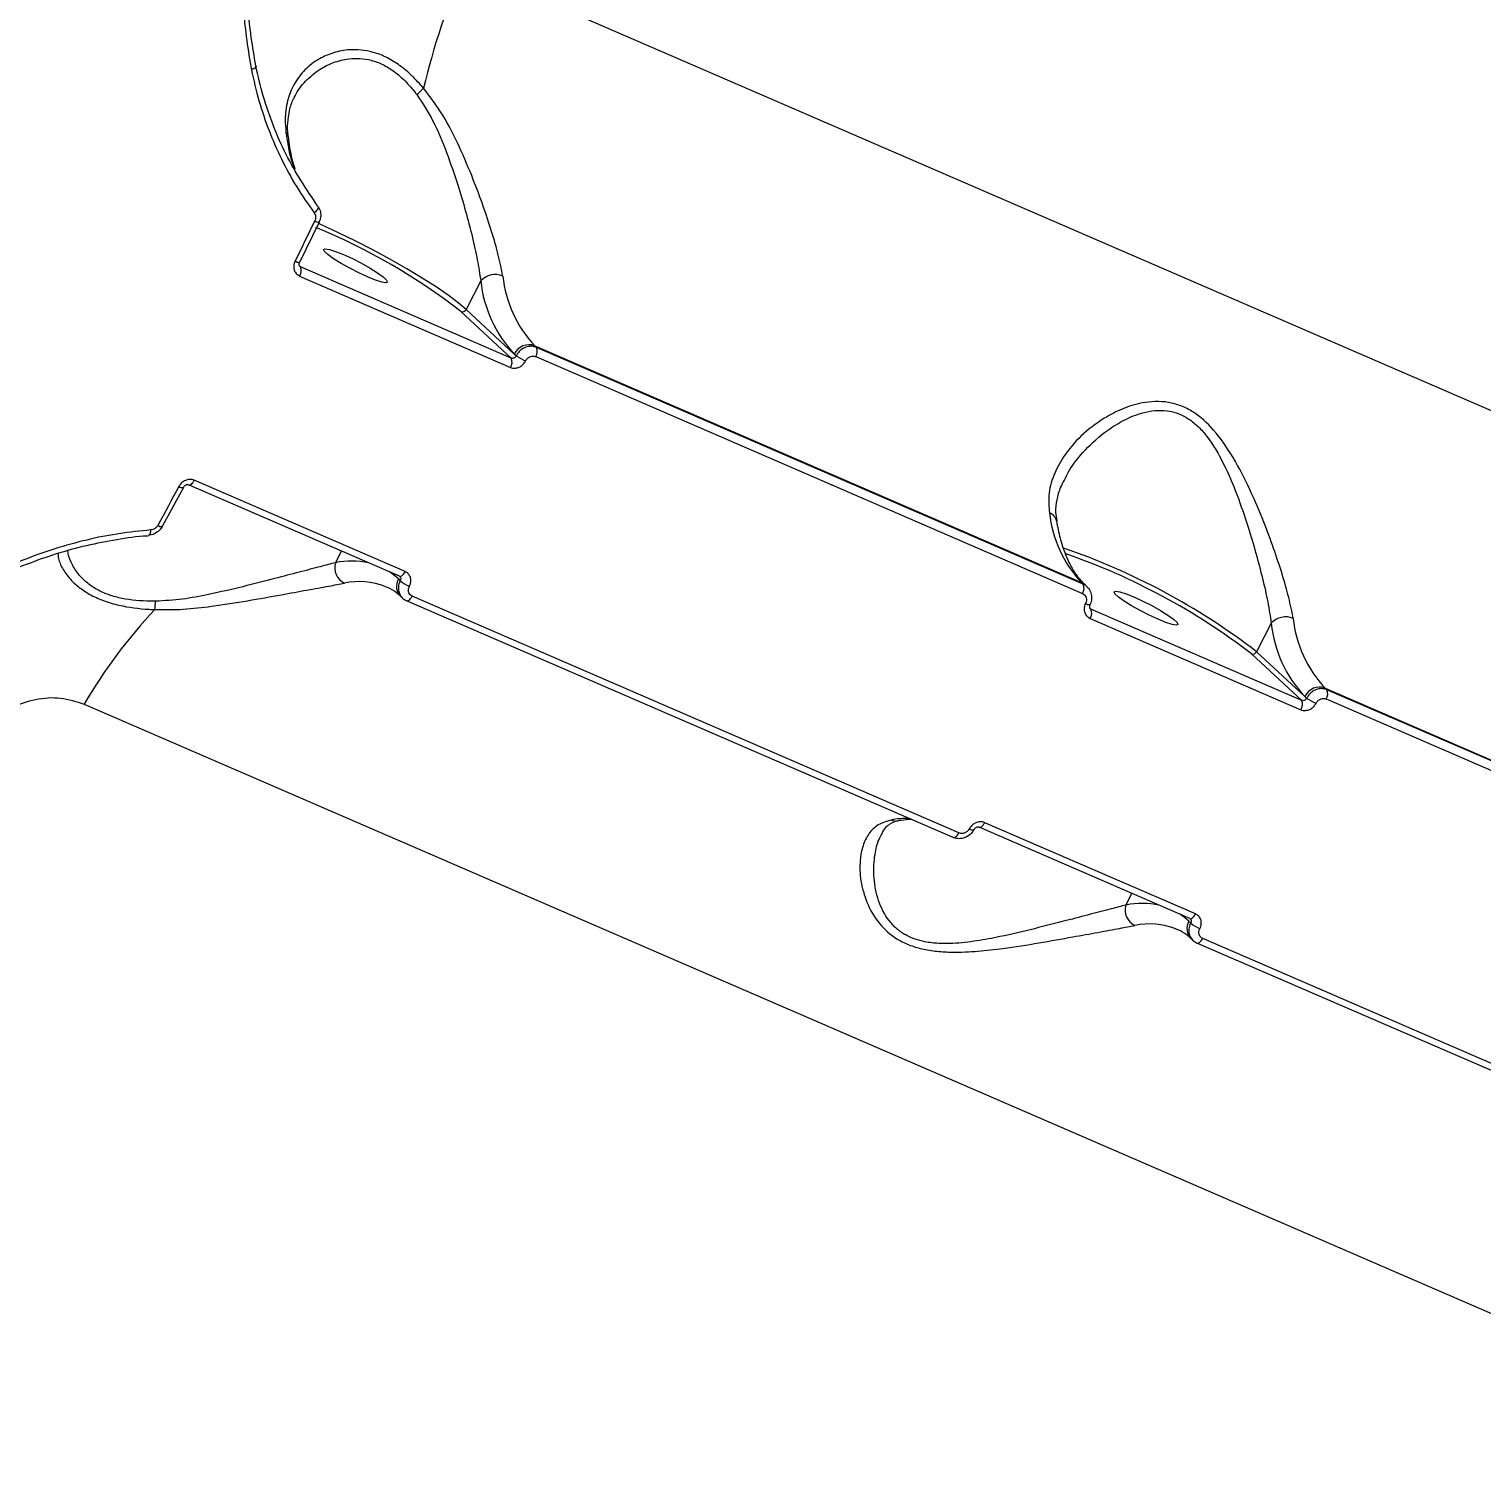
# Model space of a CAD drawing. Header units: millimetres. Extents: x -6901 to 7060, y -7557 to 6158.
# Drawn here: x 2912.8 to 3094.8, y -3449 to -3269.2 of the extents above; entities that cross this region are included whole.
import ezdxf

# ---------------------------------------------------------------- set-up
doc = ezdxf.new("R2010")
doc.units = ezdxf.units.MM
for name, color, linetype in [('DIKOM_ОБЪЕКТ', 7, 'Continuous'), ('DIKOM_РАЗМЕР_ЗОНА', 7, 'Continuous'), ('DIKOM_РАЗМЕР_ОБЪЕКТА', 7, 'Continuous')]:
    doc.layers.add(name, color=color, linetype=linetype)
doc.styles.add('style1', font='arial.ttf', dxfattribs={"width": 0.8})
doc.dimstyles.new('1-50', dxfattribs={"dimtxt": 300, "dimasz": 200, "dimexe": 100, "dimexo": 0, "dimgap": 100, "dimtad": 1, "dimtxsty": 'style1', "dimcen": 200, "dimclrd": 7, "dimclre": 7, "dimclrt": 7, "dimadec": 1, "dimazin": 2, "dimtfac": 1, "dimtmove": 0, "dimatfit": 2, "dimfxl": 0, "dimlwd": 25, "dimlwe": 18, "dimarcsym": 0})

# ---------------------------------------------------------------- blocks, each defined once
blk = doc.blocks.new('*D1')
at = {"layer": 'Defpoints', "color": 0, "transparency": 16777216}
for p in [(-4076.66, -462.32), (4983.51, -3127.59), (4983.51, -6854.07)]:
    blk.add_point(p, dxfattribs=at)
at = {"layer": 'DIKOM_РАЗМЕР_ОБЪЕКТА', "color": 7, "lineweight": 18, "transparency": 16777216}
for p, q in [((-4076.66, -462.32), (-4076.66, -6954.07)), ((4983.51, -3127.59), (4983.51, -6954.07))]:
    blk.add_line(p, q, dxfattribs=at)
at = {"layer": 'DIKOM_РАЗМЕР_ОБЪЕКТА', "color": 7, "lineweight": 25, "transparency": 16777216}
blk.add_line((-3876.66, -6854.07), (4783.51, -6854.07), dxfattribs=at)
at = {"layer": 'DIKOM_РАЗМЕР_ОБЪЕКТА', "color": 7, "transparency": 16777216}
for points in [[(-3876.66, -6820.74), (-3876.66, -6887.4), (-4076.66, -6854.07)], [(4783.51, -6820.74), (4783.51, -6887.4), (4983.51, -6854.07)]]:
    blk.add_solid(points, dxfattribs=at)
at = {"layer": 'DIKOM_РАЗМЕР_ОБЪЕКТА', "color": 7, "transparency": 16777216, "insert": (453.43, -6600.9), "char_height": 300, "attachment_point": 5, "style": 'style1'}
blk.add_mtext('9050', dxfattribs=at)
blk = doc.blocks.new('*D2')
at = {"layer": 'Defpoints', "color": 0, "transparency": 16777216}
for p in [(-1102.73, 4151.17), (-5819.23, -4492.42), (4721.24, -4492.42)]:
    blk.add_point(p, dxfattribs=at)
at = {"layer": 'DIKOM_РАЗМЕР_ОБЪЕКТА', "color": 7, "lineweight": 18, "transparency": 16777216}
for p, q in [((-1102.73, 4151.17), (-5919.23, 4151.17)), ((4721.24, -4492.42), (-5919.23, -4492.42))]:
    blk.add_line(p, q, dxfattribs=at)
at = {"layer": 'DIKOM_РАЗМЕР_ОБЪЕКТА', "color": 7, "lineweight": 25, "transparency": 16777216}
blk.add_line((-5819.23, 3951.17), (-5819.23, -4292.42), dxfattribs=at)
at = {"layer": 'DIKOM_РАЗМЕР_ОБЪЕКТА', "color": 7, "transparency": 16777216}
for points in [[(-5852.56, 3951.17), (-5785.89, 3951.17), (-5819.23, 4151.17)], [(-5852.56, -4292.42), (-5785.89, -4292.42), (-5819.23, -4492.42)]]:
    blk.add_solid(points, dxfattribs=at)
at = {"layer": 'DIKOM_РАЗМЕР_ОБЪЕКТА', "color": 7, "transparency": 16777216, "insert": (-6072.4, -170.63), "char_height": 300, "attachment_point": 5, "rotation": 90, "style": 'style1'}
blk.add_mtext('8650', dxfattribs=at)
blk = doc.blocks.new('*D3')
at = {"layer": 'Defpoints', "color": 0, "transparency": 16777216}
for p in [(-1553.27, 6158.28), (-6450.85, -6312.94), (5659.92, -6312.94)]:
    blk.add_point(p, dxfattribs=at)
at = {"layer": 'DIKOM_РАЗМЕР_ЗОНА', "color": 7, "lineweight": 18, "transparency": 16777216}
for p, q in [((-1553.27, 6158.28), (-6550.85, 6158.28)), ((5659.92, -6312.94), (-6550.85, -6312.94))]:
    blk.add_line(p, q, dxfattribs=at)
at = {"layer": 'DIKOM_РАЗМЕР_ЗОНА', "color": 7, "lineweight": 25, "transparency": 16777216}
blk.add_line((-6450.85, 5958.28), (-6450.85, -6112.94), dxfattribs=at)
at = {"layer": 'DIKOM_РАЗМЕР_ЗОНА', "color": 7, "transparency": 16777216}
for points in [[(-6484.18, 5958.28), (-6417.52, 5958.28), (-6450.85, 6158.28)], [(-6484.18, -6112.94), (-6417.52, -6112.94), (-6450.85, -6312.94)]]:
    blk.add_solid(points, dxfattribs=at)
at = {"layer": 'DIKOM_РАЗМЕР_ЗОНА', "color": 7, "transparency": 16777216, "insert": (-6704.02, -77.33), "char_height": 300, "attachment_point": 5, "rotation": 90, "style": 'style1'}
blk.add_mtext('12500', dxfattribs=at)
blk = doc.blocks.new('*D4')
at = {"layer": 'Defpoints', "color": 0, "transparency": 16777216}
for p in [(-5588.2, -1083.32), (7059.54, -2218.88), (7059.54, -7457.08)]:
    blk.add_point(p, dxfattribs=at)
at = {"layer": 'DIKOM_РАЗМЕР_ЗОНА', "color": 7, "lineweight": 18, "transparency": 16777216}
for p, q in [((-5588.2, -1083.32), (-5588.2, -7557.08)), ((7059.54, -2218.88), (7059.54, -7557.08))]:
    blk.add_line(p, q, dxfattribs=at)
at = {"layer": 'DIKOM_РАЗМЕР_ЗОНА', "color": 7, "lineweight": 25, "transparency": 16777216}
blk.add_line((-5388.2, -7457.08), (6859.54, -7457.08), dxfattribs=at)
at = {"layer": 'DIKOM_РАЗМЕР_ЗОНА', "color": 7, "transparency": 16777216}
for points in [[(-5388.2, -7423.74), (-5388.2, -7490.41), (-5588.2, -7457.08)], [(6859.54, -7423.74), (6859.54, -7490.41), (7059.54, -7457.08)]]:
    blk.add_solid(points, dxfattribs=at)
at = {"layer": 'DIKOM_РАЗМЕР_ЗОНА', "color": 7, "transparency": 16777216, "insert": (735.67, -7203.9), "char_height": 300, "attachment_point": 5, "style": 'style1'}
blk.add_mtext('12650', dxfattribs=at)

msp = doc.modelspace()

# ---------------------------------------------------------------- linework, layer by layer
at = {"layer": 'DIKOM_ОБЪЕКТ', "color": 7, "linetype": 'Continuous', "lineweight": 15}
for p, q in [((3256.232, -3386.411), (2967.375, -3261.314)), ((2949.14, -3293.392), (2946.674, -3298.418)), ((2946.807, -3298.968), (2946.645, -3298.818)), ((2946.807, -3298.968), (2946.694, -3298.892)), ((2946.704, -3300.129), (2973.114, -3311.567)), ((2973.216, -3310.406), (2946.807, -3298.968)), ((2969.398, -3300.735), (2967.559, -3304.301)), ((2966.919, -3304.562), (2973.216, -3310.406)), ((2973.603, -3309.909), (2967.559, -3304.301)), ((2976.162, -3308.863), (3044.662, -3338.529)), ((2976.383, -3309.069), (2976.162, -3308.863)), ((3044.883, -3338.735), (2976.383, -3309.069)), ((2973.838, -3310.127), (2973.603, -3309.909)), ((2976.283, -3310.225), (3044.784, -3339.891)), ((2959.918, -3337.16), (2933.508, -3325.722)), ((2932.132, -3326.621), (2929.496, -3331.49)), ((2959.201, -3337.735), (2932.791, -3326.298)), ((2927.816, -3332.695), (2927.626, -3332.706)), ((2927.814, -3332.583), (2927.821, -3332.583)), ((2951.194, -3336.04), (2951.941, -3334.591)), ((2958.267, -3337.331), (2959.077, -3338.082)), ((2959.077, -3338.082), (2959.311, -3338.3)), ((2959.197, -3337.734), (2959.255, -3337.773)), ((3044.662, -3338.529), (3044.883, -3338.735)), ((2957.437, -3339.017), (2957.558, -3339.068)), ((2959.589, -3340.469), (2959.367, -3340.263)), ((3029.312, -3369.896), (2960.812, -3340.23)), ((3045.114, -3338.824), (3045.337, -3339.03)), ((2960.041, -3340.763), (2960.098, -3340.801)), ((3028.598, -3370.467), (2960.098, -3340.801)), ((3045.843, -3341.859), (3045.682, -3341.709)), ((3045.843, -3341.859), (3045.731, -3341.782)), ((3072.253, -3353.296), (3045.843, -3341.859)), ((3045.741, -3343.02), (3072.151, -3354.458)), ((3068.434, -3343.625), (3066.596, -3347.191)), ((3065.956, -3347.453), (3072.253, -3353.296)), ((3072.64, -3352.8), (3066.596, -3347.191)), ((3072.874, -3353.018), (3072.64, -3352.8)), ((3075.198, -3351.754), (3143.699, -3381.42)), ((3075.42, -3351.96), (3075.198, -3351.754)), ((3075.32, -3353.116), (3143.82, -3382.782)), ((3143.92, -3381.626), (3075.42, -3351.96)), ((2919.709, -3353.76), (3208.565, -3478.858)), ((3058.237, -3380.626), (3031.828, -3369.189)), ((3058.955, -3380.05), (3032.545, -3368.613)), ((3050.231, -3378.93), (3050.978, -3377.482)), ((3057.304, -3380.222), (3058.113, -3380.973)), ((3056.474, -3381.908), (3056.594, -3381.959)), ((3058.113, -3380.973), (3058.348, -3381.191)), ((3058.233, -3380.624), (3058.292, -3380.664)), ((3058.626, -3383.36), (3058.403, -3383.154)), ((3059.078, -3383.654), (3059.134, -3383.691)), ((3127.634, -3413.358), (3059.134, -3383.691)), ((3128.349, -3412.787), (3059.849, -3383.121))]:
    msp.add_line(p, q, dxfattribs=at)
at = {"layer": 'DIKOM_ОБЪЕКТ', "color": 7, "linetype": 'Continuous', "lineweight": 15, "flags": 128}
for points in [[(2941.206, -3273.774), (2941.251, -3273.826), (2941.26, -3273.887), (2941.235, -3273.953), (2941.175, -3274.023), (2941.083, -3274.094), (2940.963, -3274.163), (2940.818, -3274.229), (2940.653, -3274.288)], [(2945.246, -3282.667), (2945.242, -3282.634), (2945.241, -3282.632)], [(2948.955, -3291.335), (2949.003, -3291.401), (2949.02, -3291.488), (2949.007, -3291.593), (2948.963, -3291.71), (2948.892, -3291.836), (2948.795, -3291.967), (2948.675, -3292.097), (2948.537, -3292.222)], [(2948.6, -3293.22), (2948.292, -3293.85), (2947.985, -3294.48), (2947.677, -3295.11), (2947.368, -3295.739), (2947.059, -3296.368), (2946.75, -3296.996), (2946.44, -3297.625), (2946.13, -3298.253)], [(2967.559, -3304.301), (2966.581, -3303.468), (2965.321, -3302.523), (2963.806, -3301.485), (2962.071, -3300.379), (2960.155, -3299.228), (2958.099, -3298.06), (2955.951, -3296.898), (2953.758, -3295.771), (2951.569, -3294.702), (2949.433, -3293.716), (2949.083, -3293.56)], [(2952.203, -3297.441), (2953.311, -3297.951), (2954.451, -3298.533), (2955.532, -3299.141), (2956.465, -3299.724), (2957.176, -3300.236), (2957.606, -3300.635), (2957.721, -3300.889), (2957.511, -3300.977), (2956.994, -3300.893), (2956.211, -3300.642), (2955.226, -3300.246), (2954.118, -3299.736), (2952.978, -3299.154), (2951.898, -3298.546), (2950.964, -3297.963), (2950.254, -3297.451), (2949.823, -3297.052), (2949.709, -3296.798), (2949.918, -3296.709), (2950.435, -3296.794), (2951.218, -3297.045), (2952.203, -3297.441)], [(2932.786, -3326.296), (2932.807, -3326.304), (2932.893, -3326.313), (2932.991, -3326.288), (2933.095, -3326.23), (2933.203, -3326.14), (2933.311, -3326.023), (2933.414, -3325.882), (2933.508, -3325.722)], [(2931.569, -3326.493), (2931.241, -3327.103), (2930.912, -3327.714), (2930.582, -3328.324), (2930.253, -3328.934), (2929.923, -3329.542), (2929.592, -3330.151), (2929.262, -3330.76), (2928.93, -3331.368)], [(2927.821, -3332.583), (2927.832, -3332.581), (2927.887, -3332.552), (2927.938, -3332.487), (2927.982, -3332.39), (2928.017, -3332.264), (2928.042, -3332.114), (2928.056, -3331.944)], [(2959.077, -3338.082), (2958.267, -3337.415), (2957.946, -3337.192)], [(2959.201, -3337.735), (2959.217, -3337.741), (2959.303, -3337.751), (2959.4, -3337.726), (2959.505, -3337.668), (2959.613, -3337.578), (2959.72, -3337.46), (2959.823, -3337.319), (2959.918, -3337.16)], [(3045.114, -3338.824), (3044.966, -3338.703), (3044.662, -3338.529)], [(2960.098, -3340.801), (2960.113, -3340.807), (2960.199, -3340.816), (2960.296, -3340.792), (2960.4, -3340.734), (2960.508, -3340.645), (2960.615, -3340.529), (2960.717, -3340.389), (2960.812, -3340.23)], [(3051.24, -3340.332), (3052.347, -3340.842), (3053.488, -3341.424), (3054.568, -3342.031), (3055.502, -3342.614), (3056.212, -3343.127), (3056.642, -3343.526), (3056.757, -3343.78), (3056.548, -3343.868), (3056.031, -3343.784), (3055.248, -3343.533), (3054.263, -3343.137), (3053.155, -3342.627), (3052.015, -3342.044), (3050.934, -3341.437), (3050.001, -3340.854), (3049.29, -3340.342), (3048.86, -3339.943), (3048.745, -3339.688), (3048.955, -3339.6), (3049.472, -3339.685), (3050.255, -3339.935), (3051.24, -3340.332)], [(3031.823, -3369.186), (3031.843, -3369.195), (3031.93, -3369.204), (3032.027, -3369.179), (3032.132, -3369.121), (3032.24, -3369.031), (3032.347, -3368.914), (3032.45, -3368.773), (3032.545, -3368.613)], [(3028.598, -3370.467), (3028.613, -3370.473), (3028.699, -3370.482), (3028.796, -3370.458), (3028.9, -3370.4), (3029.008, -3370.311), (3029.115, -3370.195), (3029.218, -3370.055), (3029.312, -3369.896)], [(3058.113, -3380.973), (3057.304, -3380.305), (3056.983, -3380.083)], [(3058.237, -3380.626), (3058.253, -3380.632), (3058.34, -3380.642), (3058.437, -3380.616), (3058.542, -3380.558), (3058.65, -3380.469), (3058.757, -3380.351), (3058.86, -3380.21), (3058.955, -3380.05)], [(3059.134, -3383.691), (3059.15, -3383.697), (3059.236, -3383.707), (3059.333, -3383.682), (3059.437, -3383.625), (3059.544, -3383.536), (3059.651, -3383.419), (3059.754, -3383.279), (3059.849, -3383.121)]]:
    msp.add_lwpolyline(points, dxfattribs=at)
at = {"layer": 'DIKOM_ОБЪЕКТ', "color": 7, "linetype": 'Continuous', "lineweight": 15}
for centre, radius, start, end in [((3046.599, -3296.467), 86.673, 156.07192, 166.74855), ((2956.32, -3271.157), 8.037, 309.08368, 317.3744), ((2944.135, -3282.805), 1.119, 8.87192, 40.54797), ((2949.242, -3292.137), 1.26, 239.32175, 265.33209), ((2918.521, -3367.155), 79.122, 52.28769, 67.53878), ((2946.719, -3297.293), 1.126, 238.47455, 267.70893), ((2945.74, -3299.459), 1.175, 325.19942, 24.70503), ((2971.216, -3302.419), 2.479, 67.70635, 137.18764), ((2987.175, -3298.528), 15.103, 186.07068, 223.17903), ((2985.168, -3299.058), 15.859, 186.07031, 223.17774), ((2967.096, -3304.08), 0.513, 249.90398, 334.57244), ((2975.456, -3310.79), 2.052, 69.90011, 154.56903), ((2975.32, -3309.559), 1.17, 325.34511, 24.77761), ((2972.149, -3310.897), 1.175, 325.20458, 24.70777), ((2977.592, -3304.573), 6.703, 235.94296, 247.403), ((2932.007, -3325.871), 0.76, 234.8599, 279.45339), ((3055.679, -3328.193), 15.107, 186.07443, 223.17409), ((3040.185, -3331.075), 1.367, 12.28395, 69.81255), ((2929.353, -3330.777), 0.726, 234.36001, 281.34501), ((3014.785, -3414.699), 85.098, 52.49429, 71.11957), ((3015.567, -3413.167), 82.81, 52.51918, 70.93378), ((2953.279, -3336.663), 2.176, 163.35324, 243.62224), ((2953.202, -3345.67), 9.838, 77.33498, 101.77955), ((2954.21, -3347.226), 8.82, 68.53956, 102.42786), ((2960.664, -3338.981), 1.824, 150.48323, 224.67405), ((2962.003, -3335.201), 4.105, 229.03323, 247.85045), ((3043.82, -3339.225), 1.171, 325.35894, 24.76379), ((2977.293, -3387.545), 66.764, 136.88471, 149.59981), ((2916.79, -3340.233), 11.886, 351.86783, 356.92981), ((3045.762, -3340.169), 1.141, 238.60389, 267.42405), ((3044.776, -3342.35), 1.175, 325.2042, 24.69442), ((3070.253, -3345.31), 2.479, 67.70192, 137.19206), ((3084.206, -3341.947), 15.861, 186.07326, 223.17603), ((3086.215, -3341.418), 15.107, 186.07503, 223.17468), ((3066.132, -3346.971), 0.513, 249.90222, 334.58169), ((3074.493, -3353.681), 2.052, 69.89803, 154.57299), ((3076.629, -3347.464), 6.703, 235.94296, 247.403), ((3074.357, -3352.45), 1.17, 325.34511, 24.77761), ((3071.185, -3353.787), 1.175, 325.22253, 24.68776), ((3022.792, -3378.191), 10.108, 88.23278, 101.295), ((3021.438, -3366.865), 1.546, 246.11752, 280.28355), ((3031.046, -3368.758), 0.764, 234.87832, 279.22654), ((3052.315, -3379.554), 2.176, 163.34998, 243.63162), ((3052.239, -3388.561), 9.838, 77.33496, 101.77957), ((3053.246, -3390.121), 8.824, 68.54363, 102.4185), ((3059.7, -3381.871), 1.824, 150.48323, 224.67405), ((3061.04, -3378.089), 4.107, 229.03837, 247.84532)]:
    msp.add_arc(centre, radius, start, end, dxfattribs=at)
for points, knots in [([(2939.801, -3259.445), (2939.683, -3261.939), (2939.445, -3266.985), (2940.247, -3271.835), (2940.653, -3274.288)], [0, 0, 0, 0, 0.4941812, 1, 1, 1, 1]), ([(2941.206, -3273.774), (2940.813, -3271.43), (2940.018, -3266.686), (2940.243, -3261.747), (2940.357, -3259.249)], [0, 0, 0, 0, 0.4941659, 1, 1, 1, 1]), ([(2962.234, -3276.599), (2961.767, -3276.078), (2960.834, -3275.036), (2959.286, -3273.725), (2957.634, -3272.71), (2955.48, -3271.867), (2953.157, -3271.661), (2950.917, -3272.094), (2948.991, -3272.937), (2947.292, -3274.252), (2945.939, -3276.043), (2945.114, -3278.144), (2944.829, -3280.191), (2944.943, -3281.557), (2944.986, -3282.077)], [0, 0, 0, 0, 0.0610589, 0.1220441, 0.1836214, 0.2451882, 0.3548555, 0.4369237, 0.5190994, 0.6228179, 0.7265948, 0.8310909, 0.9355794, 1, 1, 1, 1]), ([(2946.021, -3277.832), (2946.059, -3277.736), (2946.372, -3276.937), (2947.427, -3275.673), (2949.047, -3274.261), (2950.919, -3273.323), (2953.046, -3272.781), (2955.205, -3272.88), (2957.134, -3273.586), (2958.15, -3274.204), (2959.154, -3274.964), (2960.151, -3275.865), (2960.972, -3276.881), (2961.387, -3277.395)], [0, 0, 0, 0, 0.0192747, 0.160356, 0.305144, 0.4153654, 0.5284153, 0.6745921, 0.748951, 0.8259903, 0.8370756, 0.9174209, 1, 1, 1, 1]), ([(2940.653, -3274.288), (2940.951, -3275.586), (2941.545, -3278.183), (2942.825, -3281.915), (2944.399, -3285.526), (2946.275, -3288.998), (2947.783, -3291.147), (2948.537, -3292.222)], [0, 0, 0, 0, 0.1978384, 0.3955006, 0.5931675, 0.7965913, 1, 1, 1, 1]), ([(2948.955, -3291.335), (2947.56, -3289.252), (2945.446, -3286.096), (2943.388, -3281.344), (2942.094, -3277.626), (2941.499, -3275.046), (2941.206, -3273.774)], [0, 0, 0, 0, 0.3951693, 0.5986715, 0.8021617, 1, 1, 1, 1]), ([(2972.157, -3300.126), (2971.989, -3299.273), (2971.653, -3297.567), (2970.783, -3294.564), (2969.73, -3291.377), (2968.399, -3287.815), (2966.762, -3283.961), (2964.786, -3279.985), (2963.065, -3277.702), (2962.234, -3276.599)], [0, 0, 0, 0, 0.1316595, 0.2634938, 0.3951429, 0.5268764, 0.6882937, 0.8495356, 1, 1, 1, 1]), ([(2946.019, -3277.806), (2945.981, -3277.866), (2945.682, -3278.337), (2945.372, -3279.373), (2945.156, -3280.876), (2945.135, -3281.988), (2945.247, -3282.598), (2945.259, -3282.665)], [0, 0, 0, 0, 0.0468801, 0.3694889, 0.6874999, 0.9655496, 1, 1, 1, 1]), ([(2961.387, -3277.395), (2962.091, -3278.478), (2963.571, -3280.752), (2965.16, -3284.665), (2966.463, -3288.477), (2967.513, -3292.006), (2968.339, -3295.174), (2969.017, -3298.165), (2969.271, -3299.878), (2969.398, -3300.735)], [0, 0, 0, 0, 0.1463772, 0.3075804, 0.4690107, 0.6020999, 0.7351159, 0.8676425, 1, 1, 1, 1]), ([(2944.986, -3282.077), (2945.173, -3283.463), (2945.402, -3285.162), (2945.966, -3286.399), (2946.07, -3286.627)], [0, 0, 0, 0, 0.8151589, 1, 1, 1, 1]), ([(2945.268, -3282.631), (2945.324, -3283.108), (2945.468, -3284.322), (2945.769, -3285.694), (2946.05, -3286.493), (2946.135, -3286.734)], [0, 0, 0, 0, 0.3104508, 0.7918848, 1, 1, 1, 1]), ([(2948.537, -3292.222), (2948.59, -3292.311), (2948.694, -3292.489), (2948.723, -3292.815), (2948.671, -3293.064), (2948.612, -3293.193), (2948.6, -3293.22)], [0, 0, 0, 0, 0.3058152, 0.6116137, 0.9180763, 1, 1, 1, 1]), ([(2948.962, -3291.375), (2949.021, -3291.447), (2949.224, -3291.695), (2949.364, -3292.25), (2949.361, -3292.886), (2949.182, -3293.24), (2949.111, -3293.38)], [0, 0, 0, 0, 0.131544, 0.4536412, 0.7837828, 1, 1, 1, 1]), ([(2946.13, -3298.253), (2946.087, -3298.354), (2945.979, -3298.61), (2945.941, -3299.052), (2946.052, -3299.513), (2946.309, -3299.904), (2946.572, -3300.054), (2946.704, -3300.129)], [0, 0, 0, 0, 0.1417739, 0.3567233, 0.5713562, 0.7857535, 1, 1, 1, 1]), ([(2946.678, -3298.419), (2946.664, -3298.447), (2946.625, -3298.524), (2946.607, -3298.651), (2946.619, -3298.777), (2946.653, -3298.855), (2946.684, -3298.878), (2946.697, -3298.888)], [0, 0, 0, 0, 0.116216, 0.3184525, 0.5451242, 0.819754, 1, 1, 1, 1]), ([(2976.383, -3309.069), (2976.257, -3309.025), (2975.94, -3308.914), (2975.369, -3308.925), (2974.748, -3309.144), (2974.195, -3309.553), (2973.957, -3309.936), (2973.838, -3310.127)], [0, 0, 0, 0, 0.1407175, 0.3554343, 0.5702864, 0.7851782, 1, 1, 1, 1]), ([(2973.114, -3311.567), (2973.208, -3311.6), (2973.446, -3311.683), (2973.874, -3311.674), (2974.338, -3311.507), (2974.751, -3311.197), (2974.928, -3310.907), (2975.016, -3310.762)], [0, 0, 0, 0, 0.1406137, 0.355083, 0.5698245, 0.7848473, 1, 1, 1, 1]), ([(2973.838, -3310.127), (2973.81, -3310.177), (2973.754, -3310.276), (2973.62, -3310.382), (2973.468, -3310.44), (2973.327, -3310.444), (2973.248, -3310.417), (2973.216, -3310.406)], [0, 0, 0, 0, 0.2155344, 0.4305824, 0.6453301, 0.8594899, 1, 1, 1, 1]), ([(2975.016, -3310.762), (2975.075, -3310.666), (2975.193, -3310.472), (2975.467, -3310.266), (2975.777, -3310.154), (2976.062, -3310.147), (2976.22, -3310.203), (2976.283, -3310.225)], [0, 0, 0, 0, 0.2151465, 0.4301321, 0.645004, 0.8594804, 1, 1, 1, 1]), ([(3071.193, -3343.016), (3071.025, -3342.164), (3070.69, -3340.458), (3069.82, -3337.455), (3068.767, -3334.267), (3067.434, -3330.708), (3065.808, -3326.842), (3063.776, -3322.886), (3061.459, -3319.475), (3059.13, -3317.351), (3057.143, -3316.351), (3055.539, -3315.905), (3053.889, -3315.805), (3051.914, -3316.034), (3049.733, -3316.725), (3047.107, -3318.105), (3044.531, -3320.101), (3042.418, -3322.58), (3041.09, -3325.108), (3040.458, -3327.48), (3040.594, -3329.063), (3040.657, -3329.792)], [0, 0, 0, 0, 0.0554756, 0.1110257, 0.1664987, 0.2220067, 0.2900261, 0.3579639, 0.4226781, 0.477408, 0.5052487, 0.5330957, 0.5627112, 0.5923759, 0.6404313, 0.6885815, 0.7603283, 0.8320631, 0.8910003, 0.9498674, 1, 1, 1, 1]), ([(3042.523, -3325.713), (3042.692, -3325.352), (3043.32, -3324.007), (3045.103, -3321.845), (3047.499, -3319.672), (3049.986, -3318.121), (3052.003, -3317.29), (3053.844, -3316.939), (3055.621, -3316.947), (3057.091, -3317.417), (3058.375, -3318.195), (3059.344, -3318.994), (3060.892, -3320.766), (3062.554, -3323.638), (3064.191, -3327.531), (3065.492, -3331.342), (3066.546, -3334.888), (3067.369, -3338.04), (3068.051, -3341.043), (3068.305, -3342.757), (3068.434, -3343.625)], [0, 0, 0, 0, 0.0307549, 0.1148237, 0.2011044, 0.2563604, 0.3127415, 0.3455357, 0.3792114, 0.4274132, 0.4402539, 0.4703297, 0.5014049, 0.5756556, 0.6547545, 0.7360305, 0.8016008, 0.8683158, 0.9332409, 1, 1, 1, 1]), ([(2933.508, -3325.722), (2933.414, -3325.689), (2933.176, -3325.605), (2932.744, -3325.611), (2932.271, -3325.771), (2931.847, -3326.07), (2931.662, -3326.352), (2931.569, -3326.493)], [0, 0, 0, 0, 0.140645, 0.355083, 0.5698329, 0.784854, 1, 1, 1, 1]), ([(3042.496, -3325.699), (3042.337, -3325.996), (3041.9, -3326.814), (3041.539, -3328.166), (3041.361, -3329.557), (3041.5, -3330.432), (3041.557, -3330.79)], [0, 0, 0, 0, 0.176993, 0.4876621, 0.7898446, 1, 1, 1, 1]), ([(2932.786, -3326.301), (2932.762, -3326.291), (2932.716, -3326.27), (2932.579, -3326.276), (2932.437, -3326.324), (2932.304, -3326.408), (2932.196, -3326.513), (2932.154, -3326.589), (2932.135, -3326.623)], [0, 0, 0, 0, 0.2168455, 0.405688, 0.5692868, 0.720508, 0.8772108, 1, 1, 1, 1]), ([(3041.522, -3330.789), (3041.591, -3331.174), (3041.79, -3332.282), (3042.234, -3333.936), (3042.888, -3335.656), (3043.667, -3337.109), (3044.422, -3338.14), (3044.927, -3338.639), (3045.114, -3338.824)], [0, 0, 0, 0, 0.1035391, 0.2983105, 0.4928844, 0.6877532, 0.884329, 1, 1, 1, 1]), ([(2928.056, -3331.944), (2926.716, -3332.077), (2924.034, -3332.344), (2920.014, -3333.15), (2915.992, -3334.26), (2911.985, -3335.68), (2909.37, -3336.891), (2908.062, -3337.496)], [0, 0, 0, 0, 0.1976824, 0.3953868, 0.5930914, 0.7965448, 1, 1, 1, 1]), ([(2927.626, -3332.706), (2927.452, -3332.715), (2926.02, -3332.793), (2923.306, -3333.213), (2919.507, -3333.983), (2915.718, -3335.053), (2911.99, -3336.415), (2909.489, -3337.439), (2908.271, -3338.074), (2908.239, -3338.091)], [0, 0, 0, 0, 0.0266936, 0.2187398, 0.4120445, 0.6061776, 0.8006277, 0.9947003, 1, 1, 1, 1]), ([(2929.48, -3331.482), (2929.441, -3331.561), (2929.291, -3331.863), (2928.827, -3332.264), (2928.268, -3332.554), (2927.915, -3332.553), (2927.82, -3332.552)], [0, 0, 0, 0, 0.1274461, 0.4870117, 0.8619765, 1, 1, 1, 1]), ([(2928.93, -3331.368), (2928.868, -3331.461), (2928.743, -3331.648), (2928.459, -3331.845), (2928.219, -3331.927), (2928.084, -3331.941), (2928.056, -3331.944)], [0, 0, 0, 0, 0.3067094, 0.6132845, 0.9194868, 1, 1, 1, 1]), ([(2916.435, -3334.902), (2916.434, -3335.058), (2916.428, -3335.612), (2916.925, -3336.714), (2917.798, -3337.982), (2918.996, -3339.107), (2920.37, -3340.04), (2922.078, -3340.823), (2924.524, -3341.547), (2926.784, -3341.829), (2928.319, -3341.903), (2928.557, -3341.914)], [0, 0, 0, 0, 0.0569447, 0.2024292, 0.3477549, 0.4549135, 0.5619557, 0.670918, 0.7798709, 0.9659684, 1, 1, 1, 1]), ([(2928.659, -3340.869), (2928.435, -3340.869), (2927.001, -3340.869), (2924.955, -3340.692), (2922.771, -3340.099), (2921.701, -3339.618), (2920.71, -3339.048), (2919.812, -3338.386), (2918.756, -3337.26), (2918.027, -3335.967), (2917.64, -3334.998), (2917.654, -3334.564), (2917.654, -3334.558)], [0, 0, 0, 0, 0.0361598, 0.2315464, 0.3332581, 0.4389063, 0.4584394, 0.5698402, 0.6845956, 0.8389785, 0.9976455, 1, 1, 1, 1]), ([(2951.194, -3336.04), (2950.588, -3336.2), (2949.282, -3336.546), (2946.677, -3337.222), (2943.427, -3338.065), (2939.63, -3339.057), (2935.71, -3339.958), (2932.029, -3340.683), (2929.781, -3340.807), (2928.659, -3340.869)], [0, 0, 0, 0, 0.1227049, 0.2642661, 0.4059936, 0.5771219, 0.7482368, 0.874387, 1, 1, 1, 1]), ([(2959.311, -3338.3), (2959.251, -3338.433), (2959.1, -3338.767), (2959.042, -3339.342), (2959.168, -3339.952), (2959.413, -3340.259), (2959.533, -3340.409)], [0, 0, 0, 0, 0.1823905, 0.4586894, 0.7349117, 1, 1, 1, 1]), ([(2959.255, -3337.773), (2959.259, -3337.776), (2959.304, -3337.806), (2959.355, -3337.901), (2959.388, -3338.046), (2959.368, -3338.187), (2959.328, -3338.268), (2959.311, -3338.3)], [0, 0, 0, 0, 0.0258639, 0.2914311, 0.5573129, 0.8237822, 1, 1, 1, 1]), ([(2960.455, -3339.002), (2960.501, -3338.903), (2960.616, -3338.654), (2960.665, -3338.222), (2960.563, -3337.77), (2960.312, -3337.384), (2960.049, -3337.234), (2959.918, -3337.16)], [0, 0, 0, 0, 0.1418391, 0.3566922, 0.5713422, 0.7856981, 1, 1, 1, 1]), ([(2928.557, -3341.914), (2929.749, -3341.923), (2932.137, -3341.939), (2936.068, -3341.462), (2940.233, -3340.819), (2944.243, -3340.086), (2947.65, -3339.467), (2950.361, -3338.976), (2951.692, -3338.728), (2952.312, -3338.613)], [0, 0, 0, 0, 0.1281509, 0.2567377, 0.4268151, 0.5968774, 0.7373079, 0.8775697, 1, 1, 1, 1]), ([(2959.367, -3340.263), (2959.196, -3340.116), (2958.671, -3339.662), (2958.049, -3339.241), (2957.541, -3339.079), (2957.452, -3339.051)], [0, 0, 0, 0, 0.2840959, 0.8748156, 1, 1, 1, 1]), ([(2960.812, -3340.23), (2960.724, -3340.18), (2960.549, -3340.081), (2960.383, -3339.824), (2960.315, -3339.522), (2960.347, -3339.235), (2960.424, -3339.069), (2960.455, -3339.002)], [0, 0, 0, 0, 0.2142142, 0.4285552, 0.6431538, 0.8580796, 1, 1, 1, 1]), ([(3044.784, -3339.891), (3044.871, -3339.941), (3045.047, -3340.041), (3045.218, -3340.303), (3045.293, -3340.61), (3045.268, -3340.905), (3045.196, -3341.075), (3045.167, -3341.143)], [0, 0, 0, 0, 0.2141844, 0.4286316, 0.6431309, 0.8580932, 1, 1, 1, 1]), ([(3045.392, -3339.09), (3045.388, -3339.084), (3045.271, -3338.911), (3045.074, -3338.821), (3044.883, -3338.735)], [0, 0, 0, 0, 0.0360915, 1, 1, 1, 1]), ([(3045.38, -3339.111), (3045.43, -3339.151), (3045.66, -3339.333), (3045.878, -3339.843), (3045.952, -3340.532), (3045.869, -3341.057), (3045.715, -3341.28), (3045.699, -3341.303)], [0, 0, 0, 0, 0.0809983, 0.372539, 0.6641011, 0.9647608, 1, 1, 1, 1]), ([(2959.533, -3340.409), (2959.538, -3340.415), (2959.653, -3340.587), (2959.851, -3340.677), (2960.041, -3340.763)], [0, 0, 0, 0, 0.0381421, 1, 1, 1, 1]), ([(3045.167, -3341.143), (3045.124, -3341.245), (3045.016, -3341.501), (3044.978, -3341.942), (3045.089, -3342.403), (3045.345, -3342.795), (3045.609, -3342.945), (3045.741, -3343.02)], [0, 0, 0, 0, 0.1418552, 0.3567996, 0.5713389, 0.7857287, 1, 1, 1, 1]), ([(3045.715, -3341.31), (3045.7, -3341.338), (3045.662, -3341.414), (3045.643, -3341.542), (3045.656, -3341.668), (3045.69, -3341.746), (3045.721, -3341.769), (3045.734, -3341.778)], [0, 0, 0, 0, 0.116144, 0.318377, 0.5450448, 0.8196823, 1, 1, 1, 1]), ([(2909.171, -3355.201), (2909.654, -3354.864), (2911.007, -3353.92), (2913.63, -3353.03), (2916.825, -3352.816), (2918.741, -3353.444), (2919.709, -3353.76)], [0, 0, 0, 0, 0.152964, 0.4283706, 0.7114392, 1, 1, 1, 1]), ([(3072.874, -3353.018), (3072.847, -3353.067), (3072.791, -3353.166), (3072.657, -3353.273), (3072.505, -3353.33), (3072.364, -3353.335), (3072.285, -3353.307), (3072.253, -3353.296)], [0, 0, 0, 0, 0.2153197, 0.4306804, 0.6452688, 0.8594676, 1, 1, 1, 1]), ([(3075.42, -3351.96), (3075.294, -3351.916), (3074.977, -3351.804), (3074.406, -3351.816), (3073.785, -3352.035), (3073.231, -3352.443), (3072.993, -3352.826), (3072.874, -3353.018)], [0, 0, 0, 0, 0.1407326, 0.355443, 0.5702882, 0.7851231, 1, 1, 1, 1]), ([(3074.053, -3353.653), (3074.112, -3353.556), (3074.229, -3353.363), (3074.504, -3353.157), (3074.814, -3353.045), (3075.098, -3353.038), (3075.257, -3353.094), (3075.32, -3353.116)], [0, 0, 0, 0, 0.2151485, 0.4301288, 0.6449356, 0.8594438, 1, 1, 1, 1]), ([(3072.151, -3354.458), (3072.245, -3354.491), (3072.483, -3354.574), (3072.91, -3354.564), (3073.375, -3354.397), (3073.788, -3354.088), (3073.964, -3353.798), (3074.053, -3353.653)], [0, 0, 0, 0, 0.1405965, 0.3550556, 0.5698186, 0.7848099, 1, 1, 1, 1]), ([(3020.812, -3368.279), (3020.247, -3368.45), (3019.114, -3368.794), (3017.978, -3369.934), (3017.224, -3371.445), (3016.847, -3373.419), (3016.924, -3375.848), (3017.665, -3378.604), (3019.109, -3381.206), (3021.07, -3382.989), (3023.012, -3383.947), (3024.698, -3384.468), (3026.551, -3384.758), (3028.903, -3384.878), (3031.691, -3384.751), (3035.347, -3384.326), (3039.385, -3383.687), (3043.384, -3382.958), (3046.773, -3382.342), (3049.44, -3381.859), (3050.747, -3381.615), (3051.349, -3381.503)], [0, 0, 0, 0, 0.0554773, 0.1110254, 0.1664975, 0.2220057, 0.2900229, 0.3579625, 0.422677, 0.4774067, 0.5052465, 0.5330941, 0.5627096, 0.5923737, 0.6404289, 0.688581, 0.7603248, 0.8320605, 0.8909997, 0.9498662, 1, 1, 1, 1]), ([(3021.744, -3368.398), (3021.668, -3368.407), (3021.3, -3368.454), (3020.815, -3368.678), (3020.238, -3369.086), (3019.846, -3369.506), (3019.68, -3369.907), (3019.645, -3369.994)], [0, 0, 0, 0, 0.0635268, 0.3071079, 0.6031799, 0.9146936, 1, 1, 1, 1]), ([(3023.408, -3368.219), (3022.974, -3368.235), (3022.432, -3368.255), (3021.84, -3368.363), (3021.722, -3368.385)], [0, 0, 0, 0, 0.8000819, 1, 1, 1, 1]), ([(3031.154, -3369.505), (3031.13, -3369.559), (3031.004, -3369.839), (3030.578, -3370.247), (3029.903, -3370.591), (3029.181, -3370.643), (3028.671, -3370.546), (3028.463, -3370.391), (3028.434, -3370.369)], [0, 0, 0, 0, 0.0552153, 0.2875867, 0.5295416, 0.7511907, 0.9654767, 1, 1, 1, 1]), ([(3030.606, -3369.383), (3030.544, -3369.477), (3030.421, -3369.665), (3030.138, -3369.864), (3029.822, -3369.97), (3029.534, -3369.974), (3029.375, -3369.918), (3029.312, -3369.896)], [0, 0, 0, 0, 0.2151827, 0.4302191, 0.644959, 0.859517, 1, 1, 1, 1]), ([(3032.545, -3368.613), (3032.451, -3368.58), (3032.212, -3368.496), (3031.78, -3368.502), (3031.307, -3368.661), (3030.884, -3368.961), (3030.699, -3369.242), (3030.606, -3369.383)], [0, 0, 0, 0, 0.1406305, 0.3551102, 0.5698782, 0.7848968, 1, 1, 1, 1]), ([(3031.823, -3369.192), (3031.798, -3369.181), (3031.752, -3369.161), (3031.616, -3369.167), (3031.474, -3369.214), (3031.341, -3369.298), (3031.233, -3369.404), (3031.19, -3369.48), (3031.172, -3369.514)], [0, 0, 0, 0, 0.2168523, 0.4056799, 0.5692847, 0.7205424, 0.8771913, 1, 1, 1, 1]), ([(3050.231, -3378.93), (3049.643, -3379.086), (3048.368, -3379.424), (3045.809, -3380.086), (3042.593, -3380.925), (3038.79, -3381.905), (3035.001, -3382.806), (3031.547, -3383.455), (3028.96, -3383.757), (3026.76, -3383.775), (3024.754, -3383.554), (3023.235, -3383.04), (3022.017, -3382.322), (3021.16, -3381.628), (3019.95, -3380.168), (3018.993, -3377.952), (3018.555, -3375.171), (3018.715, -3372.717), (3019.112, -3370.975), (3019.542, -3370.237), (3019.672, -3370.014)], [0, 0, 0, 0, 0.0593361, 0.1286023, 0.1997513, 0.2839069, 0.3702806, 0.4255954, 0.4820358, 0.5148641, 0.5485756, 0.5968295, 0.6096827, 0.6397896, 0.6709028, 0.7452275, 0.8244134, 0.905772, 0.9714131, 1, 1, 1, 1]), ([(3059.492, -3381.893), (3059.538, -3381.794), (3059.653, -3381.545), (3059.701, -3381.113), (3059.599, -3380.66), (3059.349, -3380.275), (3059.086, -3380.125), (3058.955, -3380.05)], [0, 0, 0, 0, 0.1418469, 0.3567056, 0.5713673, 0.7857097, 1, 1, 1, 1]), ([(3058.403, -3383.154), (3058.233, -3383.006), (3057.707, -3382.553), (3057.086, -3382.132), (3056.578, -3381.97), (3056.489, -3381.941)], [0, 0, 0, 0, 0.2841107, 0.874832, 1, 1, 1, 1]), ([(3058.348, -3381.191), (3058.288, -3381.324), (3058.137, -3381.658), (3058.079, -3382.233), (3058.205, -3382.842), (3058.45, -3383.149), (3058.57, -3383.3)], [0, 0, 0, 0, 0.1824017, 0.4587151, 0.7348349, 1, 1, 1, 1]), ([(3058.292, -3380.664), (3058.296, -3380.666), (3058.341, -3380.696), (3058.391, -3380.792), (3058.425, -3380.937), (3058.405, -3381.078), (3058.364, -3381.159), (3058.348, -3381.191)], [0, 0, 0, 0, 0.0259036, 0.2912807, 0.5574245, 0.8237946, 1, 1, 1, 1]), ([(3059.849, -3383.121), (3059.761, -3383.071), (3059.586, -3382.972), (3059.42, -3382.715), (3059.352, -3382.413), (3059.384, -3382.126), (3059.461, -3381.959), (3059.492, -3381.893)], [0, 0, 0, 0, 0.214209, 0.4285449, 0.6431535, 0.858083, 1, 1, 1, 1]), ([(3058.57, -3383.3), (3058.575, -3383.306), (3058.69, -3383.478), (3058.888, -3383.568), (3059.078, -3383.654)], [0, 0, 0, 0, 0.0382205, 1, 1, 1, 1])]:
    msp.add_open_spline(points, degree=3, knots=knots, dxfattribs=at)

# ---------------------------------------------------------------- dimensions: what is measured, and where the dimension line sits
at = {"layer": 'DIKOM_РАЗМЕР_ЗОНА'}
dim = msp.add_linear_dim(base=(-6450.85, -6312.937), p1=(-1553.272, 6158.285), p2=(5659.925, -6312.937), angle=90, text='12500', dimstyle='1-50', dxfattribs=at)
dim.commit()
dim.dimension.update_dxf_attribs({"geometry": '*D3', "text_midpoint": (-6450.85, -77.326), "dimtype": 160})
dim = msp.add_linear_dim(base=(7059.538, -7457.077), p1=(-5588.199, -1083.325), p2=(7059.538, -2218.883), text='12650', dimstyle='1-50', dxfattribs=at)
dim.commit()
dim.dimension.update_dxf_attribs({"geometry": '*D4', "text_midpoint": (735.669, -7457.077), "dimtype": 160})
at = {"layer": 'DIKOM_РАЗМЕР_ОБЪЕКТА'}
dim = msp.add_linear_dim(base=(-5819.225, -4492.425), p1=(-1102.732, 4151.169), p2=(4721.24, -4492.425), angle=90, text='8650', dimstyle='1-50', dxfattribs=at)
dim.commit()
dim.dimension.update_dxf_attribs({"geometry": '*D2', "text_midpoint": (-5819.225, -170.628), "dimtype": 160})
dim = msp.add_linear_dim(base=(4983.514, -6854.07), p1=(-4076.663, -462.325), p2=(4983.514, -3127.595), text='9050', dimstyle='1-50', dxfattribs=at)
dim.commit()
dim.dimension.update_dxf_attribs({"geometry": '*D1', "text_midpoint": (453.425, -6854.07), "dimtype": 160})

doc.saveas('drawing.dxf')
